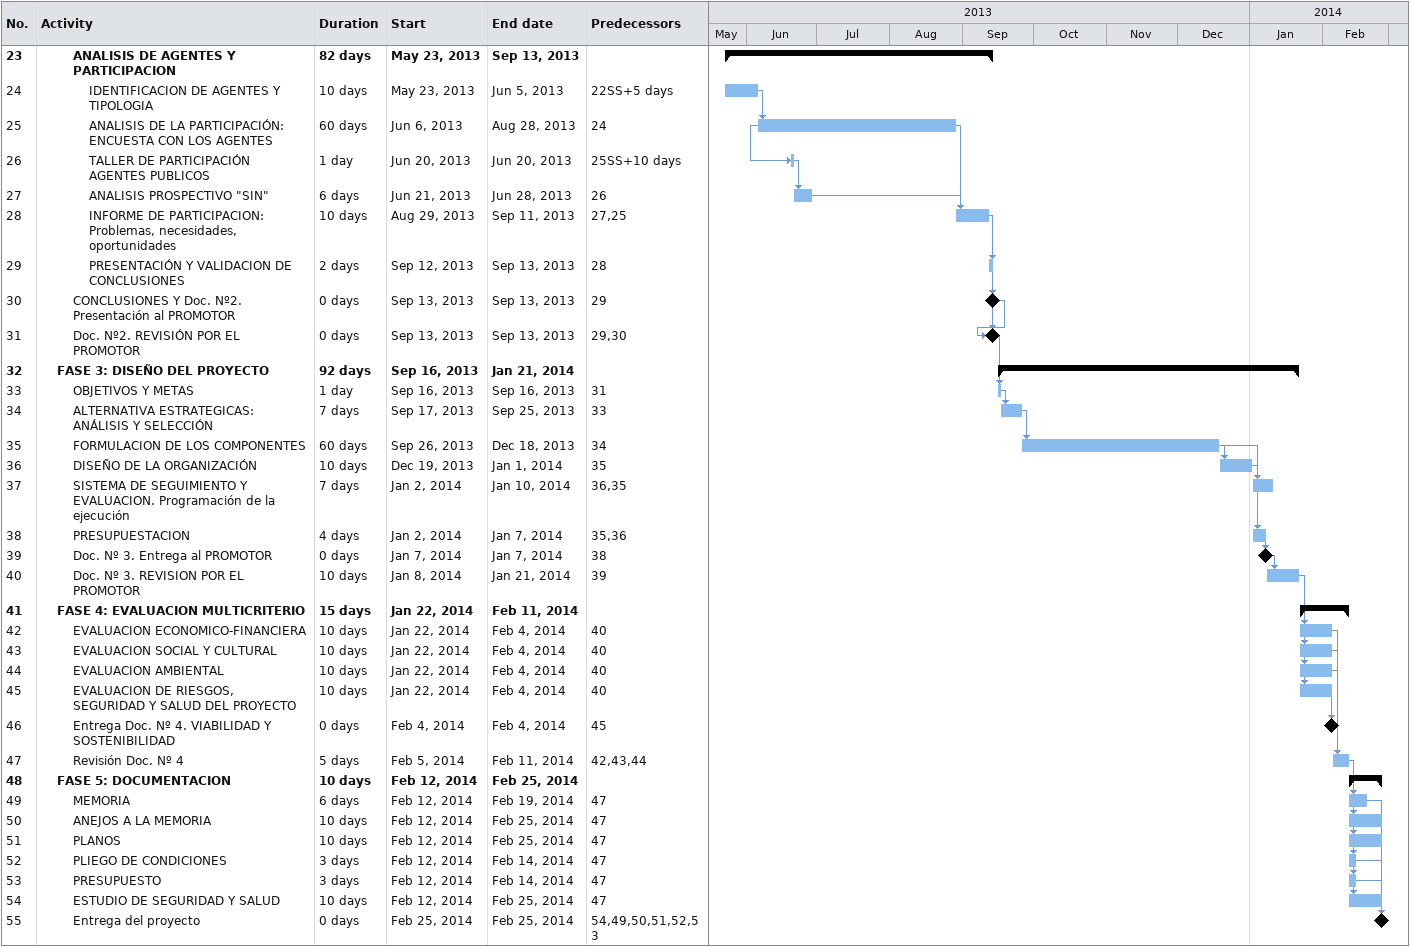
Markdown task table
| ID | Level | Task | Duration | Start | Finish | Predecessors |
|---|---|---|---|---|---|---|
| 23 | 3 | **ANALISIS DE AGENTES Y PARTICIPACION** | 82d | 2013-05-23 | 2013-09-13 |  |
| 24 | 4 | IDENTIFICACION DE AGENTES Y TIPOLOGIA | 10d | 2013-05-23 | 2013-06-05 | 22SS+5d |
| 25 | 4 | ANALISIS DE LA PARTICIPACIÓN: ENCUESTA CON LOS AGENTES | 60d | 2013-06-06 | 2013-08-28 | 24 |
| 26 | 4 | TALLER DE PARTICIPACIÓN AGENTES PUBLICOS | 1d | 2013-06-20 | 2013-06-20 | 25SS+10d |
| 27 | 4 | ANALISIS PROSPECTIVO "SIN" | 6d | 2013-06-21 | 2013-06-28 | 26 |
| 28 | 4 | INFORME DE PARTICIPACION: Problemas, necesidades, oportunidades | 10d | 2013-08-29 | 2013-09-11 | 27, 25 |
| 29 | 4 | PRESENTACIÓN Y VALIDACION DE CONCLUSIONES | 2d | 2013-09-12 | 2013-09-13 | 28 |
| 30 | 3 | CONCLUSIONES Y Doc. Nº2. Presentación al PROMOTOR | 0d | 2013-09-13 | 2013-09-13 | 29 |
| 31 | 3 | Doc. Nº2. REVISIÓN POR EL PROMOTOR | 0d | 2013-09-13 | 2013-09-13 | 29, 30 |
| 32 | 2 | **FASE 3: DISEÑO DEL PROYECTO** | 92d | 2013-09-16 | 2014-01-21 |  |
| 33 | 3 | OBJETIVOS Y METAS | 1d | 2013-09-16 | 2013-09-16 | 31 |
| 34 | 3 | ALTERNATIVA ESTRATEGICAS: ANÁLISIS Y SELECCIÓN | 7d | 2013-09-17 | 2013-09-25 | 33 |
| 35 | 3 | FORMULACION DE LOS COMPONENTES | 60d | 2013-09-26 | 2013-12-18 | 34 |
| 36 | 3 | DISEÑO DE LA ORGANIZACIÓN | 10d | 2013-12-19 | 2014-01-01 | 35 |
| 37 | 3 | SISTEMA DE SEGUIMIENTO Y EVALUACION. Programación de la ejecución | 7d | 2014-01-02 | 2014-01-10 | 36, 35 |
| 38 | 3 | PRESUPUESTACION | 4d | 2014-01-02 | 2014-01-07 | 35, 36 |
| 39 | 3 | Doc. Nº 3. Entrega al PROMOTOR | 0d | 2014-01-07 | 2014-01-07 | 38 |
| 40 | 3 | Doc. Nº 3. REVISION POR EL PROMOTOR | 10d | 2014-01-08 | 2014-01-21 | 39 |
| 41 | 2 | **FASE 4: EVALUACION MULTICRITERIO** | 15d | 2014-01-22 | 2014-02-11 |  |
| 42 | 3 | EVALUACION ECONOMICO-FINANCIERA | 10d | 2014-01-22 | 2014-02-04 | 40 |
| 43 | 3 | EVALUACION SOCIAL Y CULTURAL | 10d | 2014-01-22 | 2014-02-04 | 40 |
| 44 | 3 | EVALUACION AMBIENTAL | 10d | 2014-01-22 | 2014-02-04 | 40 |
| 45 | 3 | EVALUACION DE RIESGOS, SEGURIDAD Y SALUD DEL PROYECTO | 10d | 2014-01-22 | 2014-02-04 | 40 |
| 46 | 3 | Entrega Doc. Nº 4. VIABILIDAD Y SOSTENIBILIDAD | 0d | 2014-02-04 | 2014-02-04 | 45 |
| 47 | 3 | Revisión Doc. Nº 4 | 5d | 2014-02-05 | 2014-02-11 | 42, 43, 44 |
| 48 | 2 | **FASE 5: DOCUMENTACION** | 10d | 2014-02-12 | 2014-02-25 |  |
| 49 | 3 | MEMORIA | 6d | 2014-02-12 | 2014-02-19 | 47 |
| 50 | 3 | ANEJOS A LA MEMORIA | 10d | 2014-02-12 | 2014-02-25 | 47 |
| 51 | 3 | PLANOS | 10d | 2014-02-12 | 2014-02-25 | 47 |
| 52 | 3 | PLIEGO DE CONDICIONES | 3d | 2014-02-12 | 2014-02-14 | 47 |
| 53 | 3 | PRESUPUESTO | 3d | 2014-02-12 | 2014-02-14 | 47 |
| 54 | 3 | ESTUDIO DE SEGURIDAD Y SALUD | 10d | 2014-02-12 | 2014-02-25 | 47 |
| 55 | 3 | Entrega del proyecto | 0d | 2014-02-25 | 2014-02-25 | 54, 49, 50, 51, 52, 53 |
